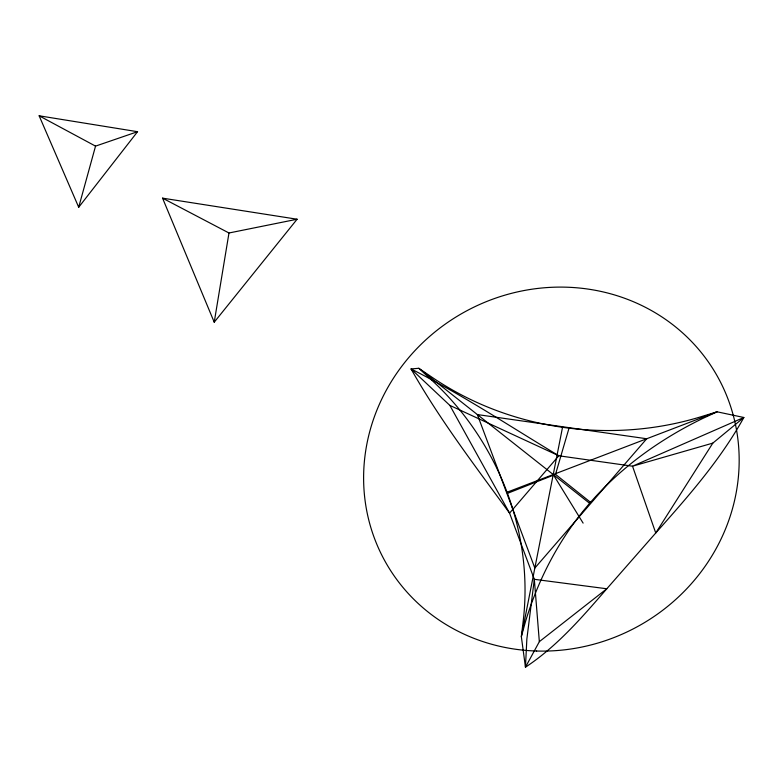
<?xml version="1.0" encoding="UTF-8"?>
<svg xmlns="http://www.w3.org/2000/svg" width="783" height="783" viewBox="0 0 783 783"><rect width="100%" height="100%" fill="white"/><g stroke="black" fill="none" stroke-linecap="round" stroke-linejoin="round"><path stroke-width="1.17" d="M214.229 322.204L228.979 232.991L297.1 219.23L214.229 322.204L162.551 198.148L297.1 219.23M562.458 427.675L521.341 636.628L525.452 667.204C557.124 646.347 582.16 617.219 606.796 588.777L655.743 532.998C687.895 496.823 720.35 460.071 743.85 417.486L717.101 411.809L701.842 416.478C611.738 444.372 510.232 430.493 432.059 377.269L418.788 368.284L411.055 368.95C439.743 419.698 475.252 466.139 509.567 513.119L534.329 579.303L539.34 641.668L525.452 667.204L526.851 639.114L534.329 579.303L606.796 588.777L539.34 641.668M78.701 207.25L95.536 146.127L137.554 131.701L78.701 207.25L39.15 115.796L137.554 131.701M507.834 493.221L555.509 474.351L568.918 428.516M712.833 443.109L632.527 466.198L743.85 417.486L712.833 443.109L655.743 533.008L632.527 466.198L558.808 455.775L449.853 405.398L411.055 368.95C462.136 394.632 509.919 426.285 558.808 455.775L509.567 513.119L449.853 405.398M589.648 503.322C559.874 537.735 538.234 578.803 525.276 622.358L521.341 636.628L523.073 622.084C534.172 531.951 497.362 439.85 430.552 379.08L418.788 368.284L589.648 503.322C620.733 467.451 659.971 439.263 702.537 418.553L717.101 411.809L507.413 492.086M162.551 198.148L228.979 232.991M39.15 115.796L95.536 146.127M555.509 474.351L590.529 502.314M553.229 474.537L583.11 523.122M646.719 438.754L534.838 568.047L477.356 414.569L646.719 438.754M536.629 651.025A190.171 179.503 -28.6 0 0 720.879 382.877A190.171 179.503 -28.6 0 0 396.648 373.393A190.171 179.503 -28.6 0 0 536.629 651.025"/></g></svg>
